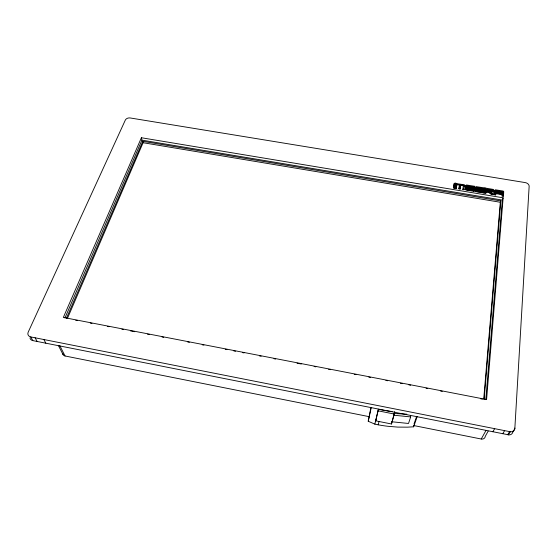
<?xml version="1.0" encoding="UTF-8"?>
<svg xmlns="http://www.w3.org/2000/svg" width="557" height="557" viewBox="0 0 557 557"><rect width="100%" height="100%" fill="white"/><g stroke="black" fill="none" stroke-linecap="round" stroke-linejoin="round"><path stroke-width="0.84" d="M464.427 186.149L464.266 185.272M514.87 428.034L514.717 429.231A4.825 4.073 33.2 0 1 510.943 431.807L509.606 431.619L507.678 434.732M29.981 337.897A4.825 3.829 -25 0 0 32.828 340.612L509.001 434.92A4.783 4.045 33.5 0 0 512.746 432.364L512.9 431.167M494.435 194.755L494.797 192.158L503.612 193.62L503.437 195.751L503.27 196.217L502.115 196.029L502.393 194.226L495.869 193.147L495.591 194.943L494.435 194.755L495.445 189.819L503.138 191.037L503.723 191.608L503.646 193.23L503.472 193.704L494.665 192.249L494.86 190.64L495.528 190.271M502.115 196.029L502.393 194.226M502.602 191.789L502.56 192.242L496.05 191.169L496.085 190.71L502.602 191.789L502.428 192.262M485.815 399.585L502.31 200.081L503.138 197.805L141.394 137.746L63.345 317.441L486.581 399.536L503.138 197.805M503.27 196.217L503.612 193.62M503.472 193.704L503.201 191.608M483.748 398.805L500.318 202.261L500.806 200.924L142.787 141.311L66.353 318.43M484.13 399.494L500.806 200.924M495.591 194.943L495.869 193.147M493.711 192.088L493.968 190.007L493.398 189.429L485.293 188.043L485.133 188.517L484.924 190.633L493.711 192.088L493.808 190.473M486.303 189.554L486.345 189.102L492.841 190.174L492.799 190.626L486.191 189.575M485.293 188.043L484.674 193.14L485.822 193.328L486.108 191.531L488.754 191.97L491.371 193.745L493.648 194.128L493.481 194.595L491.211 194.219L488.593 192.444L485.955 192.005L486.108 191.531M484.674 193.14L485.043 190.543L489.38 191.267L493.648 194.128M483.706 192.973L483.949 191.636L476.312 190.369L476.158 190.842L476.207 190.39L476.36 189.916L483.956 191.176L484.04 190.383L475.302 188.934L475.149 189.408L475.03 191.016L475.601 191.587L483.706 192.973L483.949 191.636M476.207 190.39L483.803 191.65L484.04 190.383M475.984 189.157L483.922 190.466L484.305 187.883L475.998 186.616L475.191 189.025L475.845 187.089M484.061 189.227L484.305 187.883M483.922 190.466L484.158 189.199L476.465 187.967L476.618 187.493L484.221 188.753M475.302 188.934C474 193.502 481.896 190.891 483.859 192.506M476.312 190.369L476.36 189.916M476.569 187.946L476.618 187.493M474.216 189.561L466.634 188.308L466.488 188.781L474.063 190.034L474.299 188.767L465.582 187.326L465.645 189.881L473.958 191.357L474.195 190.021L466.578 188.76L466.439 189.234M474.063 190.034L474.425 187.591L466.773 186.365L466.717 186.818L466.912 185.892L474.494 187.145L474.592 186.282L466.543 184.994L465.868 185.356L465.485 187.417L474.195 188.858M473.958 191.357L474.195 190.021M466.578 188.76L466.634 188.308M464.002 189.707L464.406 184.799L455.898 183.525L455.097 188.231L456.239 188.419L456.844 184.228L459.567 184.68L458.975 188.872L460.117 189.067L460.709 184.868L463.445 185.321L462.867 189.519L464.002 189.707L464.141 189.234L462.999 189.046L462.867 189.519M465.485 187.417L465.729 185.829L466.404 185.467M465.582 187.326C464.239 191.88 472.162 189.283 474.104 190.884M458.975 188.872L459.567 184.68M460.117 189.067L460.709 184.868M455.097 188.231L455.675 184.207M456.239 188.419L456.844 184.228M455.201 184.047L454.603 188.148L453.461 187.96L454.227 183.657M453.461 187.96L454.233 183.288L455.842 183.183L455.146 184.123M454.603 188.148L455.278 183.65L455.842 183.183M370.878 407.787L368.226 421.252L374.833 424.135L378.196 424.81A120.73 102.599 13.8 0 0 387.985 426.3L397.809 427.101L407.418 427.163L413.628 426.801L413.809 425.423M375.989 419.31L375.738 420.841L391.522 423.995L391.752 422.512M394.105 414.22L394.704 411.79L391.522 423.995M375.738 420.841L378.398 409.284L381.9 409.973A125.234 104.911 13.2 0 0 392.093 411.519M368.226 421.252L371.192 407.794M374.833 424.135L378.398 409.284M378.196 424.81L378.997 421.6M392.079 421.802L393.952 415.23M463.445 185.321L463.313 185.794L460.576 185.342M466.773 186.365L466.912 185.892M474.592 186.282L474.348 187.618L474.494 187.145M474.279 188.064L474.425 187.591M483.803 191.65L483.956 191.176M410.467 415.536L410.683 416.914L408.511 423.466L391.634 421.753M488.593 192.444L488.754 191.97M491.211 194.219L491.371 193.745M492.68 190.647L492.841 190.174M413.997 424.051L416.504 416.824M413.628 426.801L417.242 416.42M67.592 318.026L143.1 142.717L142.787 141.311M64.988 317.873L141.924 140.134L141.394 137.746M413.872 425.576L481.248 439.02L485.878 430.652M488.19 431.118L485.293 436.291A3.913 3.377 33.2 0 1 481.248 439.02M492.861 431.793L494.665 428.667M502.734 433.75L504.621 430.631M508.395 434.878L510.337 431.766L30.753 336.936A4.867 3.85 -24.8 0 1 28.212 332.111L125.332 120.075A3.878 2.743 -9 0 1 130.213 117.966L525.258 182.599A4.157 3.022 15.9 0 1 529.15 186.31L514.828 428.702L512.858 431.828M406.805 414.185L394.001 413.496M393.5 415.181L410.683 416.914M454.846 183.532L455.71 183.657M456.705 184.701L459.434 185.154M465.631 186.943L474.341 188.384M475.344 188.551L484.075 189.993M485.077 190.16L493.871 191.615M494.832 191.775L503.646 193.23M472.566 188.983L474.153 189.241M484.889 191.016L487.055 191.378M495.709 193.62L502.226 194.699M453.593 187.486L454.735 187.674M455.229 187.758L456.371 187.946M459.107 188.398L460.256 188.593M484.834 192.666L485.983 192.854M494.602 194.282L495.751 194.477M502.289 195.556L503.437 195.751M141.924 140.134L502.31 200.081M143.1 142.717L500.318 202.261M75.752 320.254L77.458 320.581M90.276 323.067L91.982 323.401M107.362 326.388L109.068 326.715M121.886 329.201L123.591 329.535M130.429 330.865L134.697 331.694M147.514 334.179L149.22 334.506M162.038 336.992L163.751 337.326M187.667 341.97L189.38 342.297M202.191 344.783L203.904 345.117M225.258 349.26L226.971 349.594M233.808 350.917L235.514 351.251M242.351 352.581L244.057 352.908M259.437 355.895L261.142 356.222M273.96 358.708L275.666 359.042M297.027 363.185L301.302 364.013M314.113 366.506L315.826 366.833M328.637 369.319L330.35 369.653M354.266 374.297L355.979 374.624M368.79 377.11L370.502 377.444M385.883 380.424L387.588 380.758M400.406 383.244L402.112 383.578M408.949 384.901L410.655 385.235M426.035 388.222L427.741 388.549M440.559 391.035L442.265 391.369M480.712 398.826L482.425 399.16M378.14 410.836L394.363 414.053M62.767 353.472A3.69 3.008 -24.9 0 0 65.058 355.986L369.521 416.733M490.64 192.687L493.481 194.595M30.753 336.936L32.828 340.612M35.119 337.8L37.159 341.469M43.864 339.526L45.834 343.189M58.422 345.549L63.073 354.614M59.669 345.431L65.058 355.986"/></g></svg>
